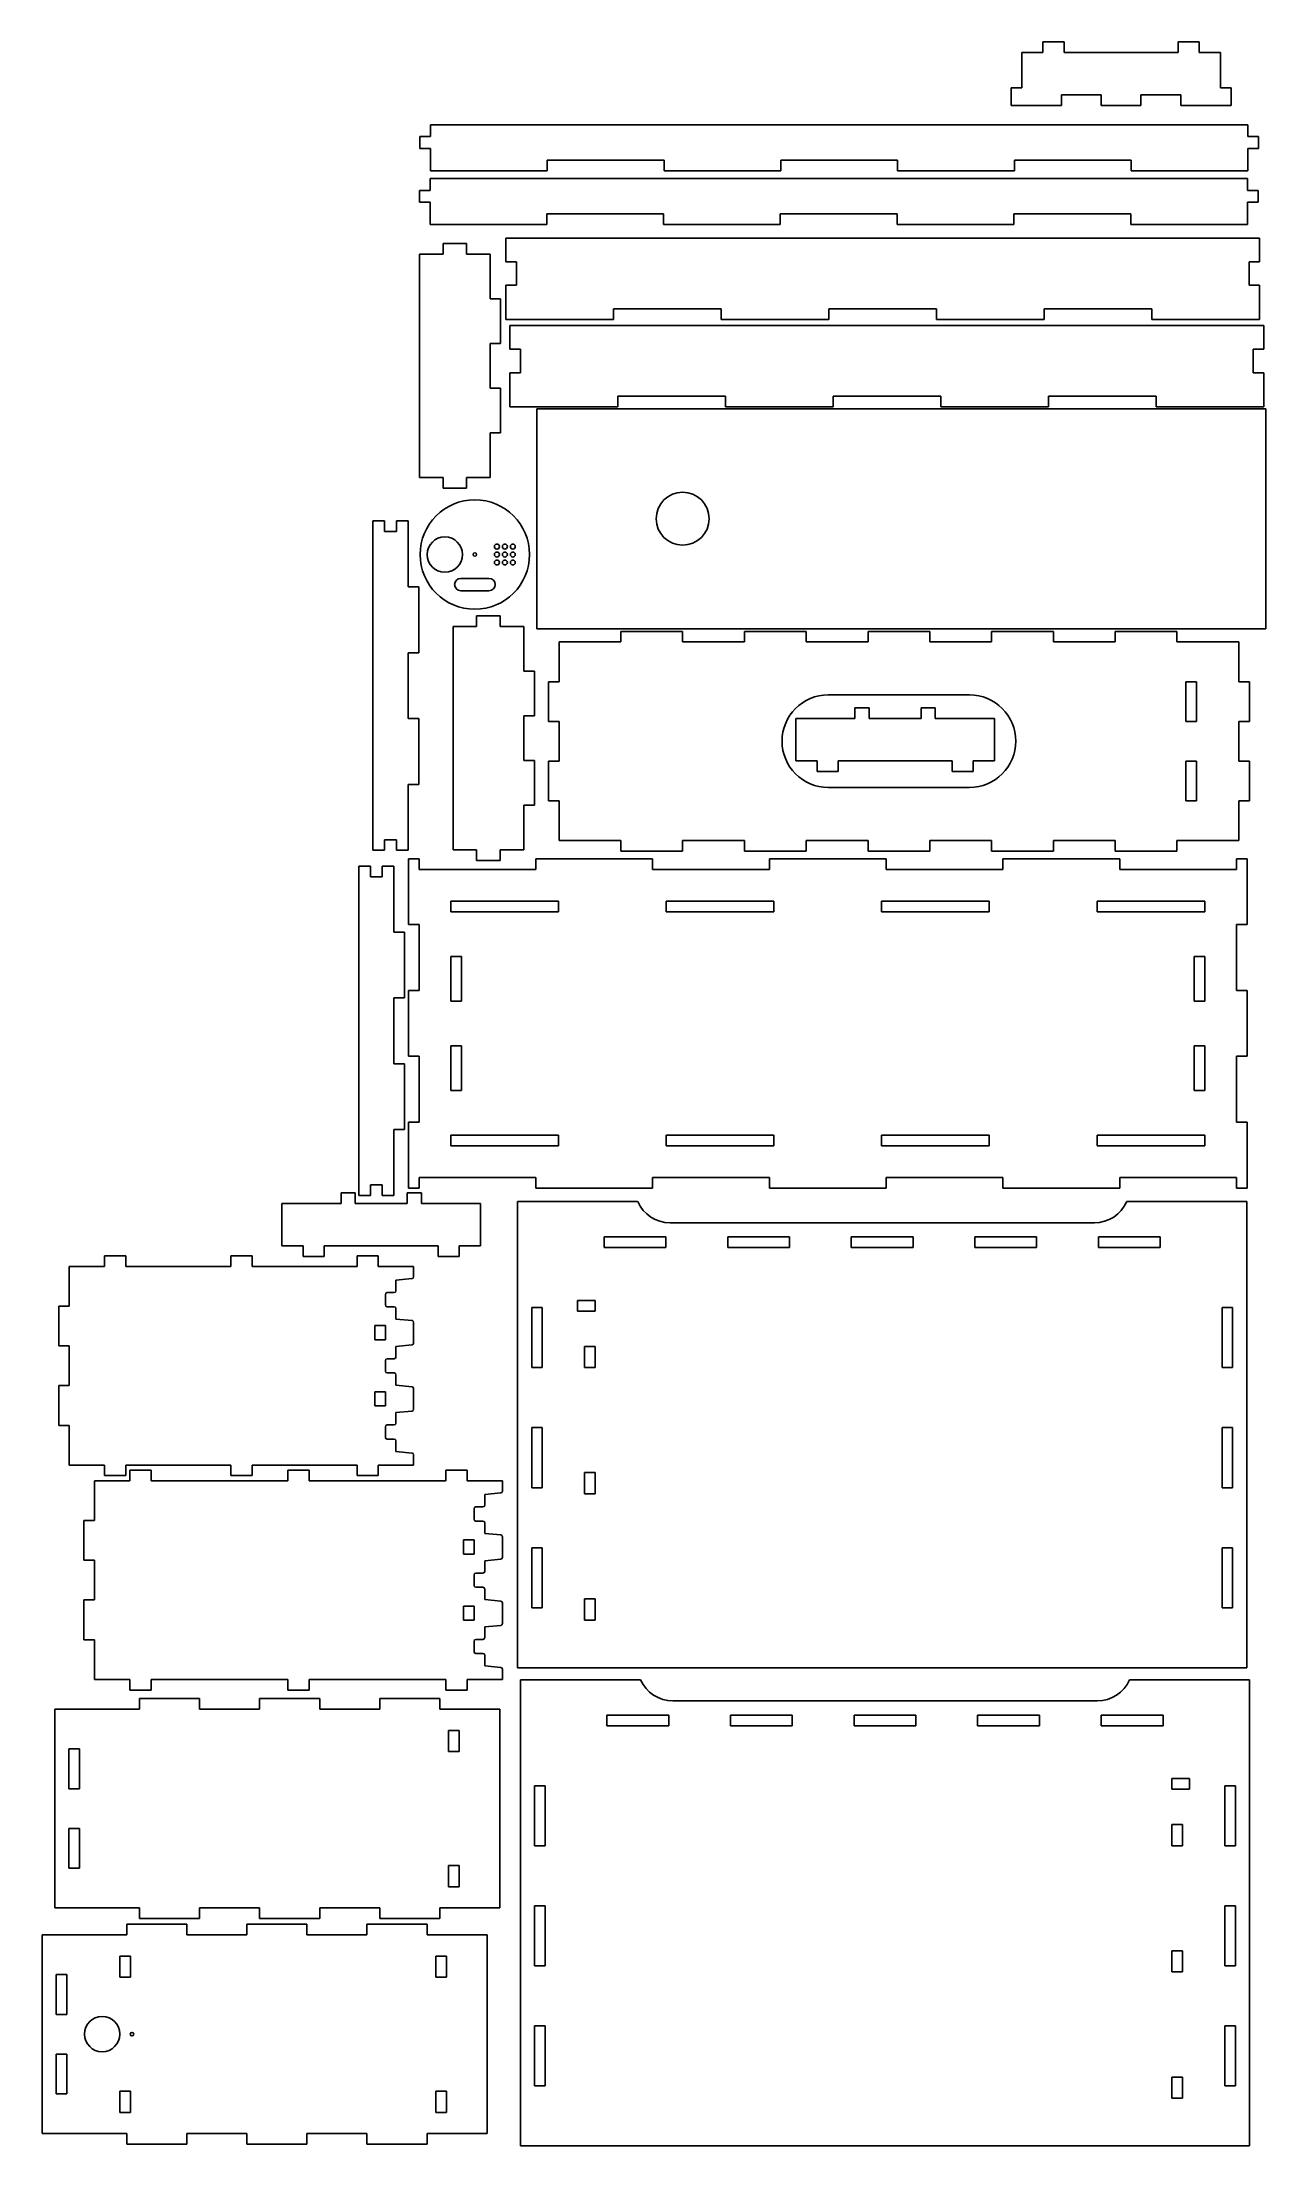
# Model space of a CAD drawing. Header units: millimetres. Extents: x -695 to -2, y 9 to 1201.
import ezdxf

# ---------------------------------------------------------------- set-up
doc = ezdxf.new("R2010")
doc.units = ezdxf.units.MM

msp = doc.modelspace()

# ---------------------------------------------------------------- linework, layer by layer
at = {"color": 7, "linetype": 'Continuous', "lineweight": 25}
for p, q in [((-140.1, 1194.6), (-140.1, 1174.6)), ((-128.1, 1194.6), (-140.1, 1194.6)), ((-128.1, 1200.6), (-128.1, 1194.6)), ((-128.1, 1200.6), (-116.1, 1200.6)), ((-116.1, 1200.6), (-116.1, 1194.6)), ((-51.6, 1194.6), (-116.1, 1194.6)), ((-51.6, 1200.6), (-51.6, 1194.6)), ((-51.6, 1200.6), (-39.6, 1200.6)), ((-39.6, 1200.6), (-39.6, 1194.6)), ((-27.6, 1194.6), (-39.6, 1194.6)), ((-27.6, 1174.6), (-27.6, 1194.6)), ((-146.1, 1174.6), (-146.1, 1164.6)), ((-146.1, 1174.6), (-140.1, 1174.6)), ((-117.6, 1170.6), (-95.1, 1170.6)), ((-117.6, 1164.6), (-117.6, 1170.6)), ((-95.1, 1164.6), (-95.1, 1170.6)), ((-72.6, 1170.6), (-50.1, 1170.6)), ((-72.6, 1164.6), (-72.6, 1170.6)), ((-50.1, 1164.6), (-50.1, 1170.6)), ((-21.6, 1174.6), (-27.6, 1174.6)), ((-21.6, 1174.6), (-21.6, 1164.6)), ((-117.6, 1164.6), (-146.1, 1164.6)), ((-72.6, 1164.6), (-95.1, 1164.6)), ((-21.6, 1164.6), (-50.1, 1164.6)), ((-481, 1140.3), (-481, 1147)), ((-481, 1147), (-475, 1147)), ((-475, 1153.7), (-475, 1147)), ((-12, 1153.7), (-475, 1153.7)), ((-12, 1153.7), (-12, 1147)), ((-6, 1147), (-12, 1147)), ((-6, 1140.3), (-6, 1147)), ((-481, 1140.3), (-475, 1140.3)), ((-475, 1140.3), (-475, 1127.7)), ((-342.7, 1133.7), (-408.9, 1133.7)), ((-408.9, 1127.7), (-408.9, 1133.7)), ((-342.7, 1127.7), (-342.7, 1133.7)), ((-210.5, 1133.7), (-276.6, 1133.7)), ((-276.6, 1127.7), (-276.6, 1133.7)), ((-210.5, 1127.7), (-210.5, 1133.7)), ((-144.3, 1127.7), (-144.3, 1133.7)), ((-78.2, 1133.7), (-144.3, 1133.7)), ((-78.2, 1127.7), (-78.2, 1133.7)), ((-6, 1140.3), (-12, 1140.3)), ((-12, 1140.3), (-12, 1127.7)), ((-12.3, 1123.2), (-475.3, 1123.2)), ((-475.3, 1123.2), (-475.3, 1116.5)), ((-408.9, 1127.7), (-475, 1127.7)), ((-276.6, 1127.7), (-342.7, 1127.7)), ((-144.3, 1127.7), (-210.5, 1127.7)), ((-12, 1127.7), (-78.2, 1127.7)), ((-12.3, 1123.2), (-12.3, 1116.5)), ((-481.3, 1116.5), (-475.3, 1116.5)), ((-481.3, 1109.8), (-481.3, 1116.5)), ((-481.3, 1109.8), (-475.3, 1109.8)), ((-475.3, 1109.8), (-475.3, 1097.2)), ((-6.3, 1116.5), (-12.3, 1116.5)), ((-6.3, 1109.8), (-12.3, 1109.8)), ((-12.3, 1109.8), (-12.3, 1097.2)), ((-6.3, 1109.8), (-6.3, 1116.5)), ((-409.2, 1097.2), (-475.3, 1097.2)), ((-409.2, 1097.2), (-409.2, 1103.2)), ((-343, 1103.2), (-409.2, 1103.2)), ((-343, 1097.2), (-343, 1103.2)), ((-276.9, 1097.2), (-343, 1097.2)), ((-276.9, 1097.2), (-276.9, 1103.2)), ((-210.7, 1103.2), (-276.9, 1103.2)), ((-210.7, 1097.2), (-210.7, 1103.2)), ((-144.6, 1097.2), (-210.7, 1097.2)), ((-144.6, 1097.2), (-144.6, 1103.2)), ((-78.4, 1103.2), (-144.6, 1103.2)), ((-78.4, 1097.2), (-78.4, 1103.2)), ((-12.3, 1097.2), (-78.4, 1097.2)), ((-454.6, 1086.4), (-467.9, 1086.4)), ((-467.9, 1086.4), (-467.9, 1080.4)), ((-454.6, 1086.4), (-454.6, 1080.4)), ((-432.4, 1089.4), (-432.4, 1076.1)), ((-5.4, 1089.4), (-432.4, 1089.4)), ((-5.4, 1089.4), (-5.4, 1076.1)), ((-481.3, 1080.4), (-481.3, 953.9)), ((-481.3, 1080.4), (-467.9, 1080.4)), ((-454.6, 1080.4), (-441.3, 1080.4)), ((-441.3, 1080.4), (-441.3, 1055.1)), ((-432.4, 1076.1), (-426.4, 1076.1)), ((-426.4, 1076.1), (-426.4, 1062.8)), ((-5.4, 1076.1), (-11.4, 1076.1)), ((-11.4, 1076.1), (-11.4, 1062.8)), ((-432.4, 1062.8), (-432.4, 1043.4)), ((-426.4, 1062.8), (-432.4, 1062.8)), ((-11.4, 1062.8), (-5.4, 1062.8)), ((-5.4, 1062.8), (-5.4, 1043.4)), ((-435.3, 1055.1), (-441.3, 1055.1)), ((-435.3, 1055.1), (-435.3, 1029.8)), ((-310.4, 1049.4), (-371.4, 1049.4)), ((-371.4, 1043.4), (-371.4, 1049.4)), ((-310.4, 1043.4), (-310.4, 1049.4)), ((-188.4, 1049.4), (-249.4, 1049.4)), ((-249.4, 1043.4), (-249.4, 1049.4)), ((-188.4, 1043.4), (-188.4, 1049.4)), ((-66.4, 1049.4), (-127.4, 1049.4)), ((-127.4, 1043.4), (-127.4, 1049.4)), ((-66.4, 1043.4), (-66.4, 1049.4)), ((-371.4, 1043.4), (-432.4, 1043.4)), ((-430, 1040), (-430, 1026.7)), ((-3, 1040), (-430, 1040)), ((-249.4, 1043.4), (-310.4, 1043.4)), ((-127.4, 1043.4), (-188.4, 1043.4)), ((-66.4, 1043.4), (-5.4, 1043.4)), ((-3, 1040), (-3, 1026.7)), ((-441.3, 1029.8), (-441.3, 1004.5)), ((-435.3, 1029.8), (-441.3, 1029.8)), ((-430, 1026.7), (-424, 1026.7)), ((-424, 1026.7), (-424, 1013.3)), ((-3, 1026.7), (-9, 1026.7)), ((-9, 1026.7), (-9, 1013.3)), ((-430, 1013.3), (-430, 994)), ((-424, 1013.3), (-430, 1013.3)), ((-9, 1013.3), (-3, 1013.3)), ((-3, 1013.3), (-3, 994)), ((-435.3, 1004.5), (-441.3, 1004.5)), ((-435.3, 1004.5), (-435.3, 979.2)), ((-369, 994), (-430, 994)), ((-1.8, 992.8), (-414.8, 992.8)), ((-414.8, 992.8), (-414.8, 868.3)), ((-308, 1000), (-369, 1000)), ((-369, 994), (-369, 1000)), ((-308, 994), (-308, 1000)), ((-247, 994), (-308, 994)), ((-186, 1000), (-247, 1000)), ((-247, 994), (-247, 1000)), ((-186, 994), (-186, 1000)), ((-125, 994), (-186, 994)), ((-64, 1000), (-125, 1000)), ((-125, 994), (-125, 1000)), ((-64, 994), (-64, 1000)), ((-64, 994), (-3, 994)), ((-1.8, 868.3), (-1.8, 992.8)), ((-435.3, 979.2), (-441.3, 979.2)), ((-441.3, 979.2), (-441.3, 953.9)), ((-481.3, 953.9), (-467.9, 953.9)), ((-467.9, 947.9), (-467.9, 953.9)), ((-454.6, 953.9), (-441.3, 953.9)), ((-454.6, 947.9), (-454.6, 953.9)), ((-454.6, 947.9), (-467.9, 947.9)), ((-507.6, 929.3), (-507.6, 742.8)), ((-507.6, 929.3), (-501, 929.3)), ((-501, 923.3), (-501, 929.3)), ((-494.3, 923.3), (-501, 923.3)), ((-494.3, 929.3), (-487.6, 929.3)), ((-494.3, 923.3), (-494.3, 929.3)), ((-487.6, 929.3), (-487.6, 892)), ((-457.9, 896.8), (-441.9, 896.8)), ((-481.6, 892), (-487.6, 892)), ((-481.6, 892), (-481.6, 854.7)), ((-441.9, 889.8), (-457.9, 889.8)), ((-448.9, 875.6), (-448.9, 869.6)), ((-435.6, 875.6), (-448.9, 875.6)), ((-435.6, 875.6), (-435.6, 869.6)), ((-462.2, 869.6), (-462.2, 743.1)), ((-462.2, 869.6), (-448.9, 869.6)), ((-435.6, 869.6), (-422.2, 869.6)), ((-422.2, 869.6), (-422.2, 844.3)), ((-414.8, 868.3), (-1.8, 868.3)), ((-402.2, 860.8), (-402.2, 838.3)), ((-367.2, 860.8), (-402.2, 860.8)), ((-367.2, 866.8), (-332.2, 866.8)), ((-367.2, 866.8), (-367.2, 860.8)), ((-332.2, 866.8), (-332.2, 860.8)), ((-297.2, 860.8), (-332.2, 860.8)), ((-297.2, 866.8), (-297.2, 860.8)), ((-297.2, 866.8), (-262.2, 866.8)), ((-262.2, 866.8), (-262.2, 860.8)), ((-227.2, 860.8), (-262.2, 860.8)), ((-227.2, 866.8), (-192.2, 866.8)), ((-227.2, 866.8), (-227.2, 860.8)), ((-192.2, 866.8), (-192.2, 860.8)), ((-157.2, 860.8), (-192.2, 860.8)), ((-157.2, 866.8), (-157.2, 860.8)), ((-157.2, 866.8), (-122.2, 866.8)), ((-122.2, 866.8), (-122.2, 860.8)), ((-87.2, 860.8), (-122.2, 860.8)), ((-87.2, 866.8), (-87.2, 860.8)), ((-87.2, 866.8), (-52.2, 866.8)), ((-52.2, 866.8), (-52.2, 860.8)), ((-17.2, 860.8), (-52.2, 860.8)), ((-17.2, 838.3), (-17.2, 860.8)), ((-481.6, 854.7), (-487.6, 854.7)), ((-487.6, 854.7), (-487.6, 817.4)), ((-416.2, 844.3), (-422.2, 844.3)), ((-416.2, 844.3), (-416.2, 819)), ((-408.2, 815.8), (-408.2, 838.3)), ((-408.2, 838.3), (-402.2, 838.3)), ((-47.2, 815.8), (-47.2, 838.3)), ((-47.2, 838.3), (-41.2, 838.3)), ((-41.2, 838.3), (-41.2, 815.8)), ((-11.2, 838.3), (-17.2, 838.3)), ((-11.2, 815.8), (-11.2, 838.3)), ((-169.7, 830.8), (-249.7, 830.8)), ((-234.6, 823.4), (-234.6, 817.4)), ((-234.6, 823.4), (-226.6, 823.4)), ((-226.6, 823.4), (-226.6, 817.4)), ((-197.1, 823.4), (-197.1, 817.4)), ((-197.1, 823.4), (-189.1, 823.4)), ((-189.1, 823.4), (-189.1, 817.4)), ((-481.6, 817.4), (-487.6, 817.4)), ((-481.6, 817.4), (-481.6, 780.1)), ((-416.2, 819), (-422.2, 819)), ((-422.2, 819), (-422.2, 793.7)), ((-408.2, 815.8), (-402.2, 815.8)), ((-402.2, 815.8), (-402.2, 793.3)), ((-268.1, 817.4), (-268.1, 793.4)), ((-234.6, 817.4), (-268.1, 817.4)), ((-197.1, 817.4), (-226.6, 817.4)), ((-155.6, 817.4), (-189.1, 817.4)), ((-155.6, 793.4), (-155.6, 817.4)), ((-41.2, 815.8), (-47.2, 815.8)), ((-11.2, 815.8), (-17.2, 815.8)), ((-17.2, 793.3), (-17.2, 815.8)), ((-416.2, 793.7), (-422.2, 793.7)), ((-416.2, 793.7), (-416.2, 768.4)), ((-408.2, 770.8), (-408.2, 793.3)), ((-408.2, 793.3), (-402.2, 793.3)), ((-268.1, 793.4), (-256.1, 793.4)), ((-256.1, 787.4), (-256.1, 793.4)), ((-244.1, 787.4), (-256.1, 787.4)), ((-244.1, 793.4), (-179.6, 793.4)), ((-244.1, 787.4), (-244.1, 793.4)), ((-179.6, 787.4), (-179.6, 793.4)), ((-167.6, 787.4), (-179.6, 787.4)), ((-167.6, 793.4), (-155.6, 793.4)), ((-167.6, 787.4), (-167.6, 793.4)), ((-47.2, 793.3), (-41.2, 793.3)), ((-47.2, 770.8), (-47.2, 793.3)), ((-41.2, 793.3), (-41.2, 770.8)), ((-11.2, 793.3), (-17.2, 793.3)), ((-11.2, 770.8), (-11.2, 793.3)), ((-481.6, 780.1), (-487.6, 780.1)), ((-487.6, 780.1), (-487.6, 742.8)), ((-249.7, 778.3), (-169.7, 778.3)), ((-416.2, 768.4), (-422.2, 768.4)), ((-422.2, 768.4), (-422.2, 743.1)), ((-408.2, 770.8), (-402.2, 770.8)), ((-402.2, 770.8), (-402.2, 748.3)), ((-41.2, 770.8), (-47.2, 770.8)), ((-11.2, 770.8), (-17.2, 770.8)), ((-17.2, 748.3), (-17.2, 770.8)), ((-507.6, 742.8), (-501, 742.8)), ((-501, 748.8), (-501, 742.8)), ((-494.3, 748.8), (-501, 748.8)), ((-494.3, 748.8), (-494.3, 742.8)), ((-494.3, 742.8), (-487.6, 742.8)), ((-462.2, 743.1), (-448.9, 743.1)), ((-448.9, 737.1), (-448.9, 743.1)), ((-435.6, 737.1), (-435.6, 743.1)), ((-435.6, 743.1), (-422.2, 743.1)), ((-402.2, 748.3), (-367.2, 748.3)), ((-367.2, 742.3), (-367.2, 748.3)), ((-367.2, 742.3), (-332.2, 742.3)), ((-332.2, 742.3), (-332.2, 748.3)), ((-332.2, 748.3), (-297.2, 748.3)), ((-297.2, 742.3), (-297.2, 748.3)), ((-297.2, 742.3), (-262.2, 742.3)), ((-262.2, 742.3), (-262.2, 748.3)), ((-262.2, 748.3), (-227.2, 748.3)), ((-227.2, 742.3), (-227.2, 748.3)), ((-227.2, 742.3), (-192.2, 742.3)), ((-192.2, 742.3), (-192.2, 748.3)), ((-192.2, 748.3), (-157.2, 748.3)), ((-157.2, 742.3), (-157.2, 748.3)), ((-157.2, 742.3), (-122.2, 742.3)), ((-122.2, 742.3), (-122.2, 748.3)), ((-122.2, 748.3), (-87.2, 748.3)), ((-87.2, 742.3), (-87.2, 748.3)), ((-87.2, 742.3), (-52.2, 742.3)), ((-52.2, 742.3), (-52.2, 748.3)), ((-52.2, 748.3), (-17.2, 748.3)), ((-515.7, 733.8), (-515.7, 547.3)), ((-515.7, 733.8), (-509, 733.8)), ((-509, 727.8), (-509, 733.8)), ((-502.4, 727.8), (-509, 727.8)), ((-502.4, 733.8), (-495.7, 733.8)), ((-502.4, 727.8), (-502.4, 733.8)), ((-495.7, 733.8), (-495.7, 696.5)), ((-487.5, 738), (-487.5, 700.7)), ((-487.5, 738), (-481.5, 738)), ((-481.5, 738), (-481.5, 732)), ((-415.3, 732), (-481.5, 732)), ((-435.6, 737.1), (-448.9, 737.1)), ((-415.3, 738), (-415.3, 732)), ((-349.2, 738), (-415.3, 738)), ((-349.2, 732), (-349.2, 738)), ((-283, 732), (-349.2, 732)), ((-283, 738), (-283, 732)), ((-216.9, 738), (-283, 738)), ((-216.9, 732), (-216.9, 738)), ((-150.8, 732), (-216.9, 732)), ((-84.6, 738), (-150.8, 738)), ((-150.8, 738), (-150.8, 732)), ((-84.6, 732), (-84.6, 738)), ((-18.5, 732), (-84.6, 732)), ((-18.5, 738), (-18.5, 732)), ((-12.5, 738), (-18.5, 738)), ((-12.5, 738), (-12.5, 700.7)), ((-463.5, 708), (-463.5, 714)), ((-402.5, 714), (-463.5, 714)), ((-402.5, 708), (-463.5, 708)), ((-402.5, 714), (-402.5, 708)), ((-341.5, 714), (-341.5, 708)), ((-280.5, 714), (-341.5, 714)), ((-280.5, 708), (-341.5, 708)), ((-280.5, 714), (-280.5, 708)), ((-158.5, 714), (-219.5, 714)), ((-219.5, 714), (-219.5, 708)), ((-158.5, 708), (-219.5, 708)), ((-158.5, 714), (-158.5, 708)), ((-36.5, 714), (-97.5, 714)), ((-97.5, 714), (-97.5, 708)), ((-36.5, 708), (-97.5, 708)), ((-36.5, 708), (-36.5, 714)), ((-489.7, 696.5), (-495.7, 696.5)), ((-489.7, 696.5), (-489.7, 659.2)), ((-487.5, 700.7), (-481.5, 700.7)), ((-481.5, 700.7), (-481.5, 663.4)), ((-12.5, 700.7), (-18.5, 700.7)), ((-18.5, 663.4), (-18.5, 700.7)), ((-463.5, 657.4), (-463.5, 682.7)), ((-463.5, 682.7), (-457.5, 682.7)), ((-457.5, 682.7), (-457.5, 657.4)), ((-36.5, 682.7), (-42.5, 682.7)), ((-42.5, 657.4), (-42.5, 682.7)), ((-36.5, 657.4), (-36.5, 682.7)), ((-489.7, 659.2), (-495.7, 659.2)), ((-495.7, 659.2), (-495.7, 621.9)), ((-481.5, 663.4), (-487.5, 663.4)), ((-487.5, 663.4), (-487.5, 626.1)), ((-457.5, 657.4), (-463.5, 657.4)), ((-42.5, 657.4), (-36.5, 657.4)), ((-18.5, 663.4), (-12.5, 663.4)), ((-12.5, 663.4), (-12.5, 626.1)), ((-463.5, 632.1), (-457.5, 632.1)), ((-463.5, 606.8), (-463.5, 632.1)), ((-457.5, 632.1), (-457.5, 606.8)), ((-36.5, 632.1), (-42.5, 632.1)), ((-42.5, 606.8), (-42.5, 632.1)), ((-36.5, 606.8), (-36.5, 632.1)), ((-489.7, 621.9), (-495.7, 621.9)), ((-489.7, 621.9), (-489.7, 584.6)), ((-487.5, 626.1), (-481.5, 626.1)), ((-481.5, 626.1), (-481.5, 588.8)), ((-18.5, 588.8), (-18.5, 626.1)), ((-12.5, 626.1), (-18.5, 626.1)), ((-457.5, 606.8), (-463.5, 606.8)), ((-42.5, 606.8), (-36.5, 606.8)), ((-489.7, 584.6), (-495.7, 584.6)), ((-495.7, 584.6), (-495.7, 547.3)), ((-481.5, 588.8), (-487.5, 588.8)), ((-487.5, 588.8), (-487.5, 551.5)), ((-18.5, 588.8), (-12.5, 588.8)), ((-12.5, 588.8), (-12.5, 551.5)), ((-463.5, 575.5), (-463.5, 581.5)), ((-463.5, 581.5), (-402.5, 581.5)), ((-463.5, 575.5), (-402.5, 575.5)), ((-402.5, 575.5), (-402.5, 581.5)), ((-341.5, 575.5), (-341.5, 581.5)), ((-341.5, 581.5), (-280.5, 581.5)), ((-341.5, 575.5), (-280.5, 575.5)), ((-280.5, 575.5), (-280.5, 581.5)), ((-219.5, 575.5), (-219.5, 581.5)), ((-219.5, 581.5), (-158.5, 581.5)), ((-219.5, 575.5), (-158.5, 575.5)), ((-158.5, 575.5), (-158.5, 581.5)), ((-97.5, 575.5), (-97.5, 581.5)), ((-97.5, 581.5), (-36.5, 581.5)), ((-97.5, 575.5), (-36.5, 575.5)), ((-36.5, 575.5), (-36.5, 581.5)), ((-525.7, 548.7), (-525.7, 542.7)), ((-525.7, 548.7), (-517.7, 548.7)), ((-517.7, 548.7), (-517.7, 542.7)), ((-509, 553.3), (-509, 547.3)), ((-502.4, 553.3), (-509, 553.3)), ((-502.4, 553.3), (-502.4, 547.3)), ((-488.2, 548.7), (-488.2, 542.7)), ((-488.2, 548.7), (-480.2, 548.7)), ((-487.5, 551.5), (-481.5, 551.5)), ((-481.5, 557.5), (-415.3, 557.5)), ((-481.5, 557.5), (-481.5, 551.5)), ((-480.2, 548.7), (-480.2, 542.7)), ((-415.3, 551.5), (-415.3, 557.5)), ((-349.2, 551.5), (-415.3, 551.5)), ((-349.2, 557.5), (-349.2, 551.5)), ((-349.2, 557.5), (-283, 557.5)), ((-283, 551.5), (-283, 557.5)), ((-216.9, 551.5), (-283, 551.5)), ((-216.9, 557.5), (-216.9, 551.5)), ((-216.9, 557.5), (-150.8, 557.5)), ((-150.8, 551.5), (-150.8, 557.5)), ((-84.6, 551.5), (-150.8, 551.5)), ((-84.6, 557.5), (-18.5, 557.5)), ((-84.6, 557.5), (-84.6, 551.5)), ((-18.5, 557.5), (-18.5, 551.5)), ((-12.5, 551.5), (-18.5, 551.5)), ((-559.2, 542.7), (-559.2, 518.7)), ((-525.7, 542.7), (-559.2, 542.7)), ((-488.2, 542.7), (-517.7, 542.7)), ((-515.7, 547.3), (-509, 547.3)), ((-502.4, 547.3), (-495.7, 547.3)), ((-446.7, 542.7), (-480.2, 542.7)), ((-446.7, 518.7), (-446.7, 542.7)), ((-425.7, 279.8), (-425.7, 543.8)), ((-425.7, 543.8), (-357.7, 543.8)), ((-12.7, 543.8), (-80.7, 543.8)), ((-12.7, 279.8), (-12.7, 543.8)), ((-339.3, 531.8), (-99, 531.8)), ((-659.6, 513.1), (-659.6, 507.1)), ((-659.6, 513.1), (-647.6, 513.1)), ((-647.6, 513.1), (-647.6, 507.1)), ((-588.1, 513.1), (-588.1, 507.1)), ((-588.1, 513.1), (-576.1, 513.1)), ((-576.1, 513.1), (-576.1, 507.1)), ((-559.2, 518.7), (-547.2, 518.7)), ((-547.2, 512.7), (-547.2, 518.7)), ((-535.2, 512.7), (-547.2, 512.7)), ((-535.2, 518.7), (-470.7, 518.7)), ((-535.2, 512.7), (-535.2, 518.7)), ((-516.6, 513.1), (-516.6, 507.1)), ((-516.6, 513.1), (-504.6, 513.1)), ((-504.6, 513.1), (-504.6, 507.1)), ((-470.7, 512.7), (-470.7, 518.7)), ((-458.7, 512.7), (-470.7, 512.7)), ((-458.7, 518.7), (-446.7, 518.7)), ((-458.7, 512.7), (-458.7, 518.7)), ((-376.7, 523.8), (-341.7, 523.8)), ((-376.7, 523.8), (-376.7, 517.8)), ((-376.7, 517.8), (-341.7, 517.8)), ((-341.7, 523.8), (-341.7, 517.8)), ((-306.7, 523.8), (-271.7, 523.8)), ((-306.7, 523.8), (-306.7, 517.8)), ((-306.7, 517.8), (-271.7, 517.8)), ((-271.7, 523.8), (-271.7, 517.8)), ((-236.7, 523.8), (-201.7, 523.8)), ((-236.7, 523.8), (-236.7, 517.8)), ((-236.7, 517.8), (-201.7, 517.8)), ((-201.7, 523.8), (-201.7, 517.8)), ((-166.7, 523.8), (-131.7, 523.8)), ((-166.7, 523.8), (-166.7, 517.8)), ((-166.7, 517.8), (-131.7, 517.8)), ((-131.7, 523.8), (-131.7, 517.8)), ((-96.7, 523.8), (-61.7, 523.8)), ((-96.7, 523.8), (-96.7, 517.8)), ((-96.7, 517.8), (-61.7, 517.8)), ((-61.7, 523.8), (-61.7, 517.8)), ((-679.6, 484.6), (-679.6, 507.1)), ((-679.6, 507.1), (-659.6, 507.1)), ((-647.6, 507.1), (-588.1, 507.1)), ((-576.1, 507.1), (-516.6, 507.1)), ((-504.6, 507.1), (-484.6, 507.1)), ((-484.6, 501.2), (-484.6, 507.1)), ((-500.6, 485.3), (-500.6, 491.3)), ((-499.6, 492.3), (-495.6, 492.3)), ((-494.6, 499.3), (-485.5, 500.2)), ((-494.6, 493.3), (-494.6, 499.3)), ((-685.6, 462.1), (-685.6, 484.6)), ((-685.6, 484.6), (-679.6, 484.6)), ((-499.6, 484.3), (-495.6, 484.3)), ((-494.6, 477.3), (-494.6, 483.3)), ((-485.5, 476.4), (-494.6, 477.3)), ((-417.7, 483.8), (-411.7, 483.8)), ((-417.7, 449.8), (-417.7, 483.8)), ((-411.7, 483.8), (-411.7, 449.8)), ((-391.7, 487.8), (-391.7, 481.8)), ((-381.7, 487.8), (-391.7, 487.8)), ((-391.7, 481.8), (-381.7, 481.8)), ((-381.7, 481.8), (-381.7, 487.8)), ((-20.7, 483.8), (-26.7, 483.8)), ((-26.7, 483.8), (-26.7, 449.8)), ((-20.7, 449.8), (-20.7, 483.8)), ((-506.6, 473.6), (-500.6, 473.6)), ((-506.6, 465.6), (-506.6, 473.6)), ((-506.6, 465.6), (-500.6, 465.6)), ((-500.6, 465.6), (-500.6, 473.6)), ((-484.6, 463.7), (-484.6, 475.4)), ((-685.6, 462.1), (-679.6, 462.1)), ((-679.6, 439.6), (-679.6, 462.1)), ((-500.6, 447.8), (-500.6, 453.8)), ((-499.6, 454.8), (-495.6, 454.8)), ((-494.6, 461.8), (-485.5, 462.7)), ((-494.6, 455.8), (-494.6, 461.8)), ((-387.7, 461.8), (-387.7, 449.8)), ((-381.7, 461.8), (-387.7, 461.8)), ((-381.7, 449.8), (-381.7, 461.8)), ((-499.6, 446.8), (-495.6, 446.8)), ((-494.6, 439.8), (-494.6, 445.8)), ((-417.7, 449.8), (-411.7, 449.8)), ((-387.7, 449.8), (-381.7, 449.8)), ((-20.7, 449.8), (-26.7, 449.8)), ((-685.6, 417.1), (-685.6, 439.6)), ((-685.6, 439.6), (-679.6, 439.6)), ((-506.6, 436.1), (-500.6, 436.1)), ((-506.6, 428.1), (-506.6, 436.1)), ((-500.6, 428.1), (-500.6, 436.1)), ((-485.5, 438.9), (-494.6, 439.8)), ((-484.6, 426.2), (-484.6, 437.9)), ((-685.6, 417.1), (-679.6, 417.1)), ((-679.6, 394.6), (-679.6, 417.1)), ((-506.6, 428.1), (-500.6, 428.1)), ((-499.6, 417.3), (-495.6, 417.3)), ((-494.6, 424.3), (-485.5, 425.2)), ((-494.6, 418.3), (-494.6, 424.3)), ((-500.6, 410.3), (-500.6, 416.3)), ((-499.6, 409.3), (-495.6, 409.3)), ((-494.6, 402.3), (-494.6, 408.3)), ((-417.7, 415.8), (-411.7, 415.8)), ((-417.7, 381.8), (-417.7, 415.8)), ((-411.7, 415.8), (-411.7, 381.8)), ((-20.7, 415.8), (-26.7, 415.8)), ((-26.7, 415.8), (-26.7, 381.8)), ((-20.7, 381.8), (-20.7, 415.8)), ((-679.6, 394.6), (-659.6, 394.6)), ((-659.6, 388.6), (-659.6, 394.6)), ((-647.6, 394.6), (-588.1, 394.6)), ((-647.6, 388.6), (-647.6, 394.6)), ((-588.1, 388.6), (-588.1, 394.6)), ((-576.1, 394.6), (-516.6, 394.6)), ((-576.1, 388.6), (-576.1, 394.6)), ((-516.6, 388.6), (-516.6, 394.6)), ((-504.6, 394.6), (-484.6, 394.6)), ((-504.6, 388.6), (-504.6, 394.6)), ((-485.5, 401.4), (-494.6, 402.3)), ((-484.6, 394.6), (-484.6, 400.4)), ((-665.3, 385.7), (-645.3, 385.7)), ((-665.3, 363.2), (-665.3, 385.7)), ((-659.6, 388.6), (-647.6, 388.6)), ((-645.3, 391.7), (-633.3, 391.7)), ((-645.3, 391.7), (-645.3, 385.7)), ((-633.3, 391.7), (-633.3, 385.7)), ((-633.3, 385.7), (-555.8, 385.7)), ((-588.1, 388.6), (-576.1, 388.6)), ((-555.8, 391.7), (-543.8, 391.7)), ((-555.8, 391.7), (-555.8, 385.7)), ((-543.8, 391.7), (-543.8, 385.7)), ((-543.8, 385.7), (-466.3, 385.7)), ((-516.6, 388.6), (-504.6, 388.6)), ((-466.3, 391.7), (-454.3, 391.7)), ((-466.3, 391.7), (-466.3, 385.7)), ((-454.3, 391.7), (-454.3, 385.7)), ((-454.3, 385.7), (-434.3, 385.7)), ((-434.3, 379.8), (-434.3, 385.7)), ((-417.7, 381.8), (-411.7, 381.8)), ((-387.7, 390.3), (-387.7, 378.3)), ((-381.7, 390.3), (-387.7, 390.3)), ((-381.7, 378.3), (-381.7, 390.3)), ((-20.7, 381.8), (-26.7, 381.8)), ((-450.3, 363.9), (-450.3, 369.9)), ((-449.3, 370.9), (-445.3, 370.9)), ((-444.3, 377.9), (-435.2, 378.8)), ((-444.3, 371.9), (-444.3, 377.9)), ((-387.7, 378.3), (-381.7, 378.3)), ((-671.3, 340.7), (-671.3, 363.2)), ((-671.3, 363.2), (-665.3, 363.2)), ((-449.3, 362.9), (-445.3, 362.9)), ((-444.3, 355.9), (-444.3, 361.9)), ((-456.3, 352.2), (-450.3, 352.2)), ((-456.3, 344.2), (-456.3, 352.2)), ((-450.3, 344.2), (-450.3, 352.2)), ((-435.2, 355), (-444.3, 355.9)), ((-434.3, 342.3), (-434.3, 354)), ((-417.7, 347.8), (-411.7, 347.8)), ((-417.7, 313.8), (-417.7, 347.8)), ((-411.7, 347.8), (-411.7, 313.8)), ((-20.7, 347.8), (-26.7, 347.8)), ((-26.7, 347.8), (-26.7, 313.8)), ((-20.7, 313.8), (-20.7, 347.8)), ((-671.3, 340.7), (-665.3, 340.7)), ((-665.3, 318.2), (-665.3, 340.7)), ((-456.3, 344.2), (-450.3, 344.2)), ((-444.3, 340.4), (-435.2, 341.3)), ((-444.3, 334.4), (-444.3, 340.4)), ((-450.3, 326.4), (-450.3, 332.4)), ((-449.3, 333.4), (-445.3, 333.4)), ((-449.3, 325.4), (-445.3, 325.4)), ((-444.3, 318.4), (-444.3, 324.4)), ((-671.3, 318.2), (-665.3, 318.2)), ((-671.3, 295.7), (-671.3, 318.2)), ((-456.3, 314.7), (-450.3, 314.7)), ((-456.3, 306.7), (-456.3, 314.7)), ((-450.3, 306.7), (-450.3, 314.7)), ((-435.2, 317.5), (-444.3, 318.4)), ((-434.3, 304.8), (-434.3, 316.5)), ((-417.7, 313.8), (-411.7, 313.8)), ((-387.7, 318.8), (-387.7, 306.8)), ((-381.7, 318.8), (-387.7, 318.8)), ((-381.7, 306.8), (-381.7, 318.8)), ((-20.7, 313.8), (-26.7, 313.8)), ((-456.3, 306.7), (-450.3, 306.7)), ((-444.3, 302.9), (-435.2, 303.8)), ((-444.3, 296.9), (-444.3, 302.9)), ((-387.7, 306.8), (-381.7, 306.8)), ((-671.3, 295.7), (-665.3, 295.7)), ((-665.3, 273.2), (-665.3, 295.7)), ((-450.3, 288.9), (-450.3, 294.9)), ((-449.3, 295.9), (-445.3, 295.9)), ((-449.3, 287.9), (-445.3, 287.9)), ((-444.3, 280.9), (-444.3, 286.9)), ((-435.2, 280), (-444.3, 280.9)), ((-434.3, 273.2), (-434.3, 279)), ((-425.7, 279.8), (-12.7, 279.8)), ((-665.3, 273.2), (-645.3, 273.2)), ((-645.3, 267.2), (-645.3, 273.2)), ((-645.3, 267.2), (-633.3, 267.2)), ((-639.8, 262.3), (-605.8, 262.3)), ((-639.8, 262.3), (-639.8, 256.3)), ((-633.3, 273.2), (-555.8, 273.2)), ((-633.3, 267.2), (-633.3, 273.2)), ((-605.8, 262.3), (-605.8, 256.3)), ((-571.8, 262.3), (-537.8, 262.3)), ((-571.8, 262.3), (-571.8, 256.3)), ((-555.8, 267.2), (-555.8, 273.2)), ((-555.8, 267.2), (-543.8, 267.2)), ((-543.8, 273.2), (-466.3, 273.2)), ((-543.8, 267.2), (-543.8, 273.2)), ((-537.8, 262.3), (-537.8, 256.3)), ((-503.8, 262.3), (-469.8, 262.3)), ((-503.8, 262.3), (-503.8, 256.3)), ((-469.8, 262.3), (-469.8, 256.3)), ((-466.3, 267.2), (-466.3, 273.2)), ((-466.3, 267.2), (-454.3, 267.2)), ((-454.3, 267.2), (-454.3, 273.2)), ((-454.3, 273.2), (-434.3, 273.2)), ((-424.1, 273), (-424.1, 9)), ((-424.1, 273), (-356.1, 273)), ((-11.1, 273), (-79.1, 273)), ((-11.1, 273), (-11.1, 9)), ((-687.8, 256.3), (-639.8, 256.3)), ((-687.8, 143.8), (-687.8, 256.3)), ((-605.8, 256.3), (-571.8, 256.3)), ((-537.8, 256.3), (-503.8, 256.3)), ((-469.8, 256.3), (-435.8, 256.3)), ((-435.8, 256.3), (-435.8, 143.8)), ((-375.1, 253), (-375.1, 247)), ((-340.1, 253), (-375.1, 253)), ((-340.1, 253), (-340.1, 247)), ((-97.4, 261), (-337.7, 261)), ((-270.1, 253), (-305.1, 253)), ((-305.1, 253), (-305.1, 247)), ((-270.1, 253), (-270.1, 247)), ((-200.1, 253), (-235.1, 253)), ((-235.1, 253), (-235.1, 247)), ((-200.1, 253), (-200.1, 247)), ((-130.1, 253), (-165.1, 253)), ((-165.1, 253), (-165.1, 247)), ((-130.1, 253), (-130.1, 247)), ((-95.1, 253), (-95.1, 247)), ((-60.1, 253), (-95.1, 253)), ((-60.1, 253), (-60.1, 247)), ((-464.8, 244.3), (-464.8, 232.3)), ((-464.8, 244.3), (-458.8, 244.3)), ((-458.8, 244.3), (-458.8, 232.3)), ((-340.1, 247), (-375.1, 247)), ((-270.1, 247), (-305.1, 247)), ((-200.1, 247), (-235.1, 247)), ((-130.1, 247), (-165.1, 247)), ((-60.1, 247), (-95.1, 247)), ((-679.8, 211.3), (-679.8, 233.8)), ((-679.8, 233.8), (-673.8, 233.8)), ((-673.8, 211.3), (-673.8, 233.8)), ((-464.8, 232.3), (-458.8, 232.3)), ((-55.1, 211), (-55.1, 217)), ((-55.1, 217), (-45.1, 217)), ((-45.1, 217), (-45.1, 211)), ((-679.8, 211.3), (-673.8, 211.3)), ((-416.1, 213), (-416.1, 179)), ((-416.1, 213), (-410.1, 213)), ((-410.1, 213), (-410.1, 179)), ((-45.1, 211), (-55.1, 211)), ((-19.1, 213), (-25.1, 213)), ((-25.1, 213), (-25.1, 179)), ((-19.1, 213), (-19.1, 179)), ((-55.1, 179), (-55.1, 191)), ((-55.1, 191), (-49.1, 191)), ((-49.1, 191), (-49.1, 179)), ((-679.8, 166.3), (-679.8, 188.8)), ((-679.8, 188.8), (-673.8, 188.8)), ((-673.8, 166.3), (-673.8, 188.8)), ((-416.1, 179), (-410.1, 179)), ((-49.1, 179), (-55.1, 179)), ((-19.1, 179), (-25.1, 179)), ((-458.8, 167.8), (-464.8, 167.8)), ((-464.8, 167.8), (-464.8, 155.8)), ((-458.8, 167.8), (-458.8, 155.8)), ((-679.8, 166.3), (-673.8, 166.3)), ((-458.8, 155.8), (-464.8, 155.8)), ((-639.8, 143.8), (-687.8, 143.8)), ((-639.8, 137.8), (-639.8, 143.8)), ((-571.8, 143.8), (-605.8, 143.8)), ((-605.8, 137.8), (-605.8, 143.8)), ((-571.8, 137.8), (-571.8, 143.8)), ((-503.8, 143.8), (-537.8, 143.8)), ((-537.8, 137.8), (-537.8, 143.8)), ((-503.8, 137.8), (-503.8, 143.8)), ((-435.8, 143.8), (-469.8, 143.8)), ((-469.8, 137.8), (-469.8, 143.8)), ((-416.1, 145), (-416.1, 111)), ((-416.1, 145), (-410.1, 145)), ((-410.1, 145), (-410.1, 111)), ((-25.1, 145), (-25.1, 111)), ((-19.1, 145), (-25.1, 145)), ((-19.1, 145), (-19.1, 111)), ((-647, 134.5), (-647, 128.5)), ((-647, 134.5), (-613, 134.5)), ((-639.8, 137.8), (-605.8, 137.8)), ((-613, 134.5), (-613, 128.5)), ((-579, 134.5), (-579, 128.5)), ((-579, 134.5), (-545, 134.5)), ((-571.8, 137.8), (-537.8, 137.8)), ((-545, 134.5), (-545, 128.5)), ((-511, 134.5), (-511, 128.5)), ((-511, 134.5), (-477, 134.5)), ((-503.8, 137.8), (-469.8, 137.8)), ((-477, 134.5), (-477, 128.5)), ((-695, 16), (-695, 128.5)), ((-695, 128.5), (-647, 128.5)), ((-613, 128.5), (-579, 128.5)), ((-545, 128.5), (-511, 128.5)), ((-477, 128.5), (-443, 128.5)), ((-443, 128.5), (-443, 16)), ((-55.1, 119.5), (-49.1, 119.5)), ((-55.1, 107.5), (-55.1, 119.5)), ((-49.1, 119.5), (-49.1, 107.5)), ((-651, 116.5), (-645, 116.5)), ((-651, 104.5), (-651, 116.5)), ((-645, 104.5), (-645, 116.5)), ((-472, 116.5), (-466, 116.5)), ((-472, 116.5), (-472, 104.5)), ((-466, 116.5), (-466, 104.5)), ((-416.1, 111), (-410.1, 111)), ((-49.1, 107.5), (-55.1, 107.5)), ((-19.1, 111), (-25.1, 111)), ((-687, 106), (-681, 106)), ((-687, 83.5), (-687, 106)), ((-681, 83.5), (-681, 106)), ((-651, 104.5), (-645, 104.5)), ((-472, 104.5), (-466, 104.5)), ((-687, 83.5), (-681, 83.5)), ((-416.1, 77), (-416.1, 43)), ((-416.1, 77), (-410.1, 77)), ((-410.1, 77), (-410.1, 43)), ((-19.1, 77), (-25.1, 77)), ((-25.1, 77), (-25.1, 43)), ((-19.1, 77), (-19.1, 43)), ((-687, 61), (-681, 61)), ((-687, 38.5), (-687, 61)), ((-681, 38.5), (-681, 61)), ((-55.1, 48), (-49.1, 48)), ((-55.1, 36), (-55.1, 48)), ((-49.1, 48), (-49.1, 36)), ((-687, 38.5), (-681, 38.5)), ((-645, 40), (-651, 40)), ((-651, 28), (-651, 40)), ((-645, 28), (-645, 40)), ((-472, 40), (-466, 40)), ((-472, 40), (-472, 28)), ((-466, 40), (-466, 28)), ((-416.1, 43), (-410.1, 43)), ((-49.1, 36), (-55.1, 36)), ((-19.1, 43), (-25.1, 43)), ((-645, 28), (-651, 28)), ((-472, 28), (-466, 28)), ((-647, 16), (-695, 16)), ((-647, 10), (-647, 16)), ((-613, 10), (-613, 16)), ((-579, 16), (-613, 16)), ((-579, 10), (-579, 16)), ((-545, 10), (-545, 16)), ((-511, 16), (-545, 16)), ((-511, 10), (-511, 16)), ((-443, 16), (-477, 16)), ((-477, 10), (-477, 16)), ((-647, 10), (-613, 10)), ((-579, 10), (-545, 10)), ((-511, 10), (-477, 10)), ((-11.1, 9), (-424.1, 9))]:
    msp.add_line(p, q, dxfattribs=at)
for centre, radius in [((-332.2, 930.6), 15), ((-449.9, 910.3), 31), ((-466.9, 910.3), 10), ((-449.9, 910.3), 1), ((-437.4, 914.8), 1.4), ((-437.4, 910.3), 1.4), ((-437.4, 905.8), 1.4), ((-432.9, 914.8), 1.4), ((-432.9, 910.3), 1.4), ((-432.9, 905.8), 1.4), ((-428.4, 914.8), 1.4), ((-428.4, 910.3), 1.4), ((-428.4, 905.8), 1.4), ((-661, 72.3), 10), ((-644.1, 72.3), 1)]:
    msp.add_circle(centre, radius, dxfattribs=at)
for centre, radius, start, end in [((-457.9, 893.3), 3.5, 90, 270), ((-441.9, 893.3), 3.5, 270, 90), ((-249.7, 804.6), 26.2, 90, 270), ((-169.7, 804.6), 26.2, 270, 90), ((-339.3, 551.8), 20, 203.5782, 270), ((-99, 551.8), 20, 270, 336.4218), ((-485.6, 501.2), 1, 275.7106, 0), ((-499.6, 491.3), 1, 90, 180), ((-495.6, 493.3), 1, 270, 0), ((-499.6, 485.3), 1, 180, 270), ((-495.6, 483.3), 1, 0, 90), ((-485.6, 475.4), 1, 360, 84.2894), ((-499.6, 453.8), 1, 90, 180), ((-495.6, 455.8), 1, 270, 360), ((-485.6, 463.7), 1, 275.7106, 360), ((-499.6, 447.8), 1, 180, 270), ((-495.6, 445.8), 1, 0, 90), ((-485.6, 437.9), 1, 360, 84.2894), ((-499.6, 416.3), 1, 90, 180), ((-495.6, 418.3), 1, 270, 360), ((-485.6, 426.2), 1, 275.7106, 0), ((-499.6, 410.3), 1, 180, 270), ((-495.6, 408.3), 1, 0, 90), ((-485.6, 400.4), 1, 0, 84.2894), ((-449.3, 369.9), 1, 90, 180), ((-445.3, 371.9), 1, 270, 360), ((-435.3, 379.8), 1, 275.7106, 0), ((-449.3, 363.9), 1, 180, 270), ((-445.3, 361.9), 1, 0, 90), ((-435.3, 354), 1, 0, 84.2894), ((-445.3, 334.4), 1, 270, 0), ((-435.3, 342.3), 1, 275.7106, 360), ((-449.3, 332.4), 1, 90, 180), ((-449.3, 326.4), 1, 180, 270), ((-445.3, 324.4), 1, 0, 90), ((-435.3, 316.5), 1, 0, 84.2894), ((-435.3, 304.8), 1, 275.7106, 0), ((-449.3, 294.9), 1, 90, 180), ((-449.3, 288.9), 1, 180, 270), ((-445.3, 296.9), 1, 270, 360), ((-445.3, 286.9), 1, 0, 90), ((-435.3, 279), 1, 360, 84.2894), ((-337.7, 281), 20, 203.5782, 270), ((-97.4, 281), 20, 270, 336.4218)]:
    msp.add_arc(centre, radius, start, end, dxfattribs=at)

doc.saveas('drawing.dxf')
